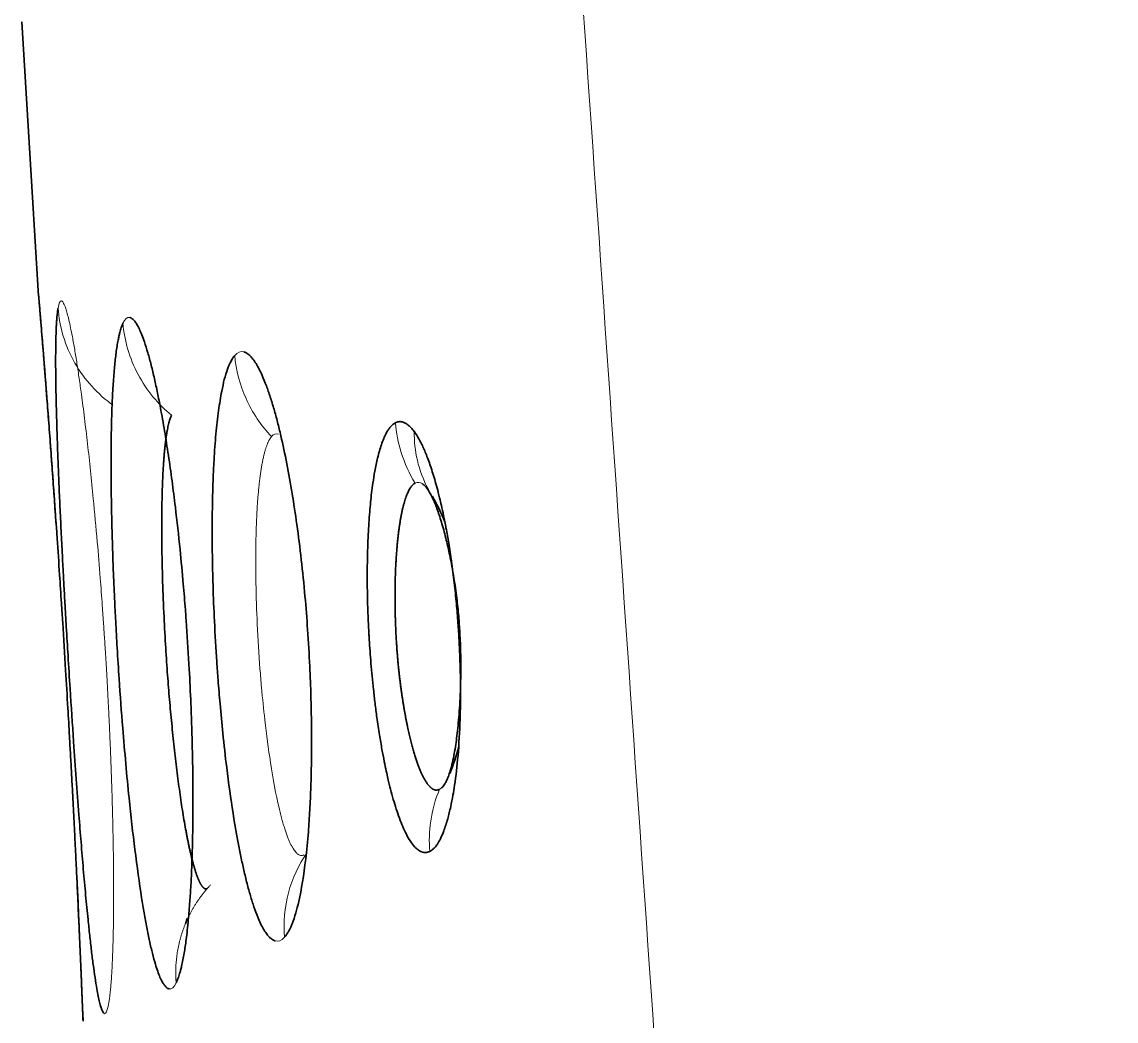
# Model space of a CAD drawing. Header units: inches. Extents: x -1096 to 3103, y -191 to 3207.
# Drawn here: x 3074.236 to 3078.336, y 1581.138 to 1584.881 of the extents above; entities that cross this region are included whole.
import ezdxf

# ---------------------------------------------------------------- set-up
doc = ezdxf.new("R2010")
doc.units = ezdxf.units.IN

msp = doc.modelspace()

# ---------------------------------------------------------------- linework, layer by layer
at = {"lineweight": 35}
for p, q in [((3074.2362, 1584.8811), (3074.299, 1583.8541)), ((3074.849, 1581.5025), (3074.8556, 1581.5224)), ((3074.4654, 1581.1381), (3074.4642, 1581.1676))]:
    msp.add_line(p, q, dxfattribs=at)
for start, end in [(23.2948, 28.1743), (338.9979, 343.832)]:
    msp.add_arc((3074.6732, 1582.5139), 1.25, start, end, dxfattribs=at)
at = {"lineweight": 13}
for points, knots in [([(3082.665, 1493.7042), (3082.6004, 1494.6346), (3082.4711, 1496.4949), (3082.2773, 1499.2845), (3082.0837, 1502.0724), (3081.8901, 1504.8587), (3081.6967, 1507.6432), (3081.5035, 1510.4261), (3081.3103, 1513.2073), (3081.1174, 1515.9868), (3080.9245, 1518.7646), (3080.7318, 1521.5408), (3080.5392, 1524.3152), (3080.3468, 1527.088), (3080.1545, 1529.8591), (3079.9623, 1532.6286), (3079.7703, 1535.3963), (3079.5785, 1538.1624), (3079.3867, 1540.9268), (3079.1952, 1543.6895), (3079.0037, 1546.4505), (3078.8124, 1549.2098), (3078.6213, 1551.9675), (3078.4303, 1554.7235), (3078.2395, 1557.4778), (3078.0488, 1560.2304), (3077.8583, 1562.9813), (3077.6679, 1565.7306), (3077.4776, 1568.4781), (3077.2876, 1571.224), (3077.0976, 1573.9683), (3076.9079, 1576.7108), (3076.7183, 1579.4516), (3076.5288, 1582.1908), (3076.3395, 1584.9283), (3076.1504, 1587.6641), (3075.9614, 1590.3983), (3075.7726, 1593.1307), (3075.5839, 1595.8615), (3075.3954, 1598.5906), (3075.2071, 1601.318), (3075.0816, 1603.1357), (3075.0189, 1604.0443)], [0, 0, 0, 0, 0.025296, 0.050577, 0.075843, 0.101093, 0.126328, 0.151549, 0.176754, 0.201943, 0.227118, 0.252277, 0.277422, 0.302551, 0.327664, 0.352763, 0.377847, 0.402915, 0.427968, 0.453006, 0.478029, 0.503036, 0.528029, 0.553006, 0.577968, 0.602915, 0.627846, 0.652763, 0.677664, 0.70255, 0.727421, 0.752277, 0.777118, 0.801943, 0.826753, 0.851548, 0.876328, 0.901093, 0.925842, 0.950577, 0.975296, 1, 1, 1, 1]), ([(3074.3717, 1583.8092), (3074.3767, 1583.7394), (3074.419, 1583.5963), (3074.5209, 1583.486), (3074.5772, 1583.4455)], [0, 0, 0, 0, 0.506112, 1, 1, 1, 1]), ([(3074.5593, 1581.1932), (3074.5596, 1581.1945), (3074.5602, 1581.1974), (3074.5612, 1581.2025), (3074.5622, 1581.2087), (3074.5634, 1581.2162), (3074.5647, 1581.2252), (3074.566, 1581.236), (3074.5675, 1581.2488), (3074.5699, 1581.2734), (3074.5728, 1581.3124), (3074.5758, 1581.3729), (3074.578, 1581.4387), (3074.5793, 1581.5072), (3074.5799, 1581.5685), (3074.58, 1581.6198), (3074.5799, 1581.659), (3074.5798, 1581.6844), (3074.5795, 1581.7219), (3074.5789, 1581.7762), (3074.5775, 1581.8537), (3074.5757, 1581.9299), (3074.5735, 1582.0041), (3074.571, 1582.0756), (3074.5684, 1582.1438), (3074.5657, 1582.2086), (3074.5629, 1582.2696), (3074.56, 1582.3265), (3074.5573, 1582.3792), (3074.5546, 1582.4275), (3074.5521, 1582.4713), (3074.5497, 1582.5107), (3074.5476, 1582.5455), (3074.5456, 1582.5758), (3074.5439, 1582.6015), (3074.5413, 1582.6404), (3074.5368, 1582.7056), (3074.5291, 1582.8094), (3074.5179, 1582.945), (3074.5056, 1583.0794), (3074.4933, 1583.2012), (3074.4822, 1583.302), (3074.4708, 1583.3983), (3074.4604, 1583.4791), (3074.4509, 1583.5464), (3074.4425, 1583.6025), (3074.434, 1583.6551), (3074.4253, 1583.7033), (3074.4175, 1583.742), (3074.4107, 1583.772), (3074.4047, 1583.7944), (3074.3993, 1583.8113), (3074.3947, 1583.8228), (3074.3909, 1583.8298), (3074.388, 1583.8335), (3074.3858, 1583.8354), (3074.3846, 1583.8358), (3074.3841, 1583.836)], [0, 0, 0, 0, 0.004871, 0.010578, 0.01712, 0.024496, 0.032707, 0.04175, 0.051625, 0.062329, 0.094589, 0.123218, 0.15516, 0.18238, 0.204891, 0.222679, 0.235716, 0.243991, 0.247499, 0.271695, 0.294713, 0.316538, 0.337157, 0.356565, 0.37478, 0.391814, 0.407679, 0.422379, 0.435915, 0.448289, 0.459502, 0.469554, 0.478448, 0.486184, 0.492762, 0.498184, 0.516133, 0.543052, 0.578986, 0.624001, 0.654391, 0.6855, 0.717302, 0.749771, 0.772746, 0.796758, 0.821822, 0.847959, 0.875186, 0.895512, 0.916051, 0.936799, 0.954889, 0.970256, 0.9829, 0.992817, 1, 1, 1, 1]), ([(3074.6149, 1583.752), (3074.6202, 1583.6872), (3074.6582, 1583.5548), (3074.7472, 1583.4485), (3074.7974, 1583.4074)], [0, 0, 0, 0, 0.504387, 1, 1, 1, 1]), ([(3075.0337, 1583.6314), (3075.0385, 1583.577), (3075.0673, 1583.465), (3075.1328, 1583.3686), (3075.1717, 1583.3278)], [0, 0, 0, 0, 0.494789, 1, 1, 1, 1]), ([(3075.636, 1583.3795), (3075.639, 1583.3421), (3075.6542, 1583.2628), (3075.6879, 1583.189), (3075.7096, 1583.1535)], [0, 0, 0, 0, 0.474728, 1, 1, 1, 1]), ([(3075.1717, 1583.3278), (3075.171, 1583.327), (3075.1697, 1583.3254), (3075.1677, 1583.3226), (3075.1657, 1583.3196), (3075.1637, 1583.3163), (3075.1618, 1583.3127), (3075.1599, 1583.3089), (3075.158, 1583.3048), (3075.1562, 1583.3005), (3075.1544, 1583.2958), (3075.1526, 1583.2909), (3075.1508, 1583.2858), (3075.1491, 1583.2804), (3075.1474, 1583.2747), (3075.1458, 1583.2687), (3075.1441, 1583.2625), (3075.1425, 1583.256), (3075.141, 1583.2493), (3075.1395, 1583.2423), (3075.138, 1583.2351), (3075.1365, 1583.2276), (3075.1351, 1583.2198), (3075.1337, 1583.2118), (3075.1324, 1583.2035), (3075.1311, 1583.195), (3075.1299, 1583.1863), (3075.1286, 1583.1773), (3075.1275, 1583.1681), (3075.1263, 1583.1586), (3075.1252, 1583.1489), (3075.1242, 1583.139), (3075.1231, 1583.1288), (3075.1222, 1583.1184), (3075.1212, 1583.1078), (3075.1204, 1583.097), (3075.1195, 1583.0859), (3075.1187, 1583.0747), (3075.118, 1583.0632), (3075.1173, 1583.0516), (3075.1166, 1583.0397), (3075.1144, 1582.9962), (3075.112, 1582.9123), (3075.1125, 1582.7764), (3075.1175, 1582.6217), (3075.1254, 1582.4891), (3075.1356, 1582.3694), (3075.1479, 1582.2486), (3075.1688, 1582.0888), (3075.1898, 1581.9768), (3075.2049, 1581.915), (3075.2103, 1581.8947), (3075.2156, 1581.8758), (3075.221, 1581.8585), (3075.2263, 1581.8426), (3075.2315, 1581.8283), (3075.2368, 1581.8153), (3075.2419, 1581.8038), (3075.2471, 1581.7937), (3075.2522, 1581.7849), (3075.2572, 1581.7774), (3075.2621, 1581.7712), (3075.267, 1581.7663), (3075.2718, 1581.7626), (3075.2765, 1581.76), (3075.2811, 1581.7586), (3075.2856, 1581.7582), (3075.29, 1581.7589), (3075.2929, 1581.7602), (3075.2944, 1581.7608)], [0, 0, 0, 0, 0.005972, 0.011955, 0.017951, 0.02396, 0.02998, 0.036012, 0.042055, 0.048111, 0.054177, 0.060255, 0.066344, 0.072444, 0.078555, 0.084677, 0.09081, 0.096952, 0.103106, 0.109269, 0.115443, 0.121626, 0.127819, 0.134022, 0.140234, 0.146455, 0.152686, 0.158926, 0.165175, 0.171432, 0.177698, 0.183972, 0.190255, 0.196546, 0.202844, 0.209151, 0.215465, 0.221787, 0.228116, 0.234452, 0.240795, 0.247145, 0.303261, 0.364171, 0.429645, 0.499403, 0.528824, 0.581401, 0.656184, 0.751772, 0.766496, 0.781024, 0.795358, 0.809499, 0.823451, 0.837216, 0.850794, 0.86419, 0.877403, 0.890438, 0.903295, 0.915977, 0.928485, 0.940822, 0.952989, 0.964989, 0.976822, 0.988492, 1, 1, 1, 1]), ([(3075.7065, 1583.346), (3075.7061, 1583.3102), (3075.7142, 1583.2342), (3075.7411, 1583.1635), (3075.7595, 1583.1296)], [0, 0, 0, 0, 0.475306, 1, 1, 1, 1]), ([(3075.7644, 1581.7739), (3075.7614, 1581.8112), (3075.7638, 1581.8916), (3075.7853, 1581.9688), (3075.8012, 1582.0067)], [0, 0, 0, 0, 0.47368, 1, 1, 1, 1]), ([(3075.2202, 1581.4521), (3075.2157, 1581.507), (3075.2204, 1581.5642), (3075.2494, 1581.6729), (3075.2737, 1581.7245), (3075.3048, 1581.7691)], [0, 0, 0, 0, 0.5, 0.5, 1, 1, 1, 1]), ([(3074.8141, 1581.2809), (3074.8138, 1581.2846), (3074.8132, 1581.2921), (3074.8128, 1581.3034), (3074.8126, 1581.3148), (3074.8126, 1581.3261), (3074.8129, 1581.3376), (3074.8135, 1581.349), (3074.8143, 1581.3604), (3074.8155, 1581.3719), (3074.8169, 1581.3833), (3074.8185, 1581.3948), (3074.8205, 1581.4062), (3074.8227, 1581.4175), (3074.8251, 1581.4288), (3074.8279, 1581.4401), (3074.8309, 1581.4513), (3074.8342, 1581.4624), (3074.8378, 1581.4734), (3074.8416, 1581.4844), (3074.8458, 1581.4952), (3074.8502, 1581.5059), (3074.8548, 1581.5165), (3074.8597, 1581.527), (3074.8648, 1581.5374), (3074.8702, 1581.5476), (3074.8758, 1581.5576), (3074.8817, 1581.5675), (3074.8877, 1581.5773), (3074.894, 1581.5868), (3074.9005, 1581.5962), (3074.9072, 1581.6054), (3074.914, 1581.6145), (3074.9211, 1581.6233), (3074.9283, 1581.6319), (3074.9357, 1581.6403), (3074.9408, 1581.6458), (3074.9433, 1581.6485)], [0, 0, 0, 0, 0.027908, 0.055946, 0.084105, 0.112377, 0.140752, 0.16922, 0.197774, 0.226402, 0.255097, 0.283849, 0.31265, 0.341491, 0.370364, 0.399263, 0.428179, 0.457105, 0.486037, 0.514968, 0.543893, 0.572806, 0.601702, 0.630574, 0.659415, 0.688216, 0.716971, 0.745671, 0.774306, 0.802869, 0.83135, 0.85974, 0.888029, 0.916209, 0.94427, 0.972204, 1, 1, 1, 1])]:
    msp.add_open_spline(points, degree=3, knots=knots, dxfattribs=at)
at = {"lineweight": 35}
for points, knots in [([(3074.4642, 1581.1676), (3074.4641, 1581.169), (3074.464, 1581.172), (3074.4638, 1581.1773), (3074.4635, 1581.1838), (3074.4632, 1581.1916), (3074.4628, 1581.2011), (3074.4624, 1581.2123), (3074.4619, 1581.2256), (3074.4608, 1581.2512), (3074.4592, 1581.2915), (3074.4566, 1581.3542), (3074.4536, 1581.4229), (3074.4505, 1581.4945), (3074.4476, 1581.5582), (3074.4451, 1581.611), (3074.4433, 1581.6505), (3074.4421, 1581.6752), (3074.4407, 1581.7056), (3074.4386, 1581.7477), (3074.4356, 1581.8084), (3074.4325, 1581.8709), (3074.4292, 1581.9351), (3074.4257, 1582.0006), (3074.4221, 1582.0674), (3074.4184, 1582.1354), (3074.4139, 1582.2162), (3074.4078, 1582.3218), (3074.3994, 1582.4645), (3074.3913, 1582.5964), (3074.3837, 1582.7153), (3074.3768, 1582.8213), (3074.3675, 1582.9583), (3074.358, 1583.0939), (3074.3491, 1583.2168), (3074.3416, 1583.319), (3074.3342, 1583.4162), (3074.3279, 1583.4977), (3074.3226, 1583.5655), (3074.3181, 1583.622), (3074.3139, 1583.675), (3074.31, 1583.7233), (3074.3069, 1583.762), (3074.3045, 1583.7919), (3074.3026, 1583.8141), (3074.3012, 1583.8308), (3074.3003, 1583.842), (3074.2997, 1583.8486), (3074.2994, 1583.8521), (3074.2993, 1583.8537), (3074.2993, 1583.854), (3074.2993, 1583.8541)], [0, 0, 0, 0, 0.004851, 0.010544, 0.017077, 0.024451, 0.032664, 0.041716, 0.051605, 0.062329, 0.094554, 0.123216, 0.155817, 0.183478, 0.20621, 0.223998, 0.236815, 0.244647, 0.247492, 0.265422, 0.283346, 0.301256, 0.319144, 0.336999, 0.354814, 0.372597, 0.390528, 0.417453, 0.453346, 0.498174, 0.516577, 0.543646, 0.579428, 0.623988, 0.65447, 0.68561, 0.717381, 0.749756, 0.77274, 0.796758, 0.821822, 0.847956, 0.875175, 0.895509, 0.91605, 0.936793, 0.954918, 0.970304, 0.982949, 0.99285, 1, 1, 1, 1]), ([(3074.3016, 1583.8247), (3074.3018, 1583.8232), (3074.3021, 1583.8197), (3074.3026, 1583.8135), (3074.3032, 1583.8057), (3074.304, 1583.7959), (3074.305, 1583.7839), (3074.3062, 1583.7693), (3074.3084, 1583.7427), (3074.3118, 1583.7018), (3074.3167, 1583.6405), (3074.3222, 1583.571), (3074.3285, 1583.4909), (3074.3353, 1583.4029), (3074.342, 1583.3134), (3074.3485, 1583.2247), (3074.3548, 1583.1385), (3074.36, 1583.0639), (3074.3632, 1583.018), (3074.3643, 1583.0025)], [0, 0, 0, 0, 0.016385, 0.036154, 0.059304, 0.085832, 0.115732, 0.148994, 0.185602, 0.281552, 0.367082, 0.46002, 0.552803, 0.645422, 0.737888, 0.812881, 0.887715, 0.962435, 1, 1, 1, 1]), ([(3074.3717, 1583.8092), (3074.3714, 1583.8077), (3074.3709, 1583.8044), (3074.37, 1583.7985), (3074.3691, 1583.791), (3074.3681, 1583.7817), (3074.3671, 1583.7702), (3074.3661, 1583.7562), (3074.3646, 1583.7305), (3074.3633, 1583.691), (3074.3626, 1583.6315), (3074.3628, 1583.5639), (3074.364, 1583.4859), (3074.3661, 1583.4), (3074.3688, 1583.3126), (3074.372, 1583.2258), (3074.3755, 1583.1414), (3074.3794, 1583.0538), (3074.3837, 1582.9634), (3074.3875, 1582.8891), (3074.3908, 1582.8267), (3074.3937, 1582.7714), (3074.3978, 1582.699), (3074.4029, 1582.6091), (3074.4093, 1582.5019), (3074.4184, 1582.3577), (3074.4318, 1582.1542), (3074.4458, 1581.9615), (3074.458, 1581.8064), (3074.4665, 1581.7055), (3074.4752, 1581.6081), (3074.4832, 1581.526), (3074.4905, 1581.4575), (3074.4969, 1581.4008), (3074.5036, 1581.3479), (3074.5103, 1581.2997), (3074.5165, 1581.2609), (3074.5221, 1581.2309), (3074.5271, 1581.2083), (3074.5318, 1581.1914), (3074.5359, 1581.1799), (3074.5393, 1581.1728), (3074.542, 1581.169), (3074.5442, 1581.1671), (3074.5454, 1581.1666), (3074.5459, 1581.1664)], [0, 0, 0, 0, 0.005494, 0.012115, 0.01986, 0.028729, 0.03872, 0.049829, 0.062052, 0.094151, 0.122729, 0.153801, 0.184823, 0.215792, 0.246711, 0.271794, 0.29682, 0.321805, 0.346754, 0.371667, 0.381839, 0.396331, 0.415138, 0.438248, 0.465644, 0.497302, 0.548712, 0.623102, 0.653082, 0.684066, 0.71606, 0.749093, 0.772387, 0.796618, 0.821777, 0.847855, 0.874829, 0.895219, 0.915809, 0.936603, 0.954502, 0.96979, 0.982469, 0.99254, 1, 1, 1, 1]), ([(3074.8141, 1581.2809), (3074.8147, 1581.2823), (3074.8162, 1581.2853), (3074.8185, 1581.2908), (3074.8212, 1581.2976), (3074.8242, 1581.3061), (3074.8275, 1581.3165), (3074.8311, 1581.3293), (3074.8369, 1581.3528), (3074.8441, 1581.3892), (3074.8525, 1581.4467), (3074.8596, 1581.5114), (3074.8653, 1581.5804), (3074.8691, 1581.6411), (3074.8715, 1581.6901), (3074.8729, 1581.7249), (3074.8744, 1581.7674), (3074.876, 1581.8243), (3074.8771, 1581.9036), (3074.8773, 1581.9861), (3074.8766, 1582.0712), (3074.8751, 1582.1518), (3074.8728, 1582.2369), (3074.8693, 1582.3361), (3074.8631, 1582.4665), (3074.8557, 1582.5846), (3074.848, 1582.6907), (3074.8401, 1582.7873), (3074.8279, 1582.9172), (3074.8136, 1583.0464), (3074.7988, 1583.1631), (3074.7852, 1583.2588), (3074.7707, 1583.3506), (3074.757, 1583.4278), (3074.7443, 1583.4924), (3074.7327, 1583.5461), (3074.7206, 1583.5966), (3074.708, 1583.643), (3074.6963, 1583.6803), (3074.6857, 1583.7094), (3074.6763, 1583.7313), (3074.6674, 1583.7481), (3074.6596, 1583.7596), (3074.653, 1583.7668), (3074.6478, 1583.7709), (3074.6437, 1583.7731), (3074.6414, 1583.7738), (3074.6405, 1583.774)], [0, 0, 0, 0, 0.005679, 0.012434, 0.020265, 0.029172, 0.039152, 0.050205, 0.062327, 0.094652, 0.123214, 0.158, 0.187168, 0.210728, 0.228653, 0.240913, 0.247497, 0.272601, 0.297685, 0.322728, 0.347701, 0.372604, 0.391847, 0.41921, 0.454671, 0.498201, 0.514895, 0.541397, 0.577751, 0.624024, 0.654257, 0.685314, 0.71717, 0.749799, 0.77284, 0.796886, 0.821949, 0.848052, 0.87521, 0.895528, 0.916063, 0.936811, 0.954812, 0.970135, 0.982776, 0.992733, 1, 1, 1, 1]), ([(3074.6149, 1583.752), (3074.6143, 1583.7507), (3074.613, 1583.7477), (3074.6109, 1583.7424), (3074.6085, 1583.7357), (3074.6058, 1583.7273), (3074.6029, 1583.7169), (3074.5999, 1583.7042), (3074.595, 1583.6808), (3074.5892, 1583.6446), (3074.5831, 1583.5897), (3074.5782, 1583.5272), (3074.5744, 1583.4548), (3074.5718, 1583.3748), (3074.5704, 1583.2873), (3074.5702, 1583.193), (3074.5713, 1583.0927), (3074.5735, 1582.9879), (3074.576, 1582.9033), (3074.5784, 1582.8366), (3074.5805, 1582.7839), (3074.5836, 1582.7154), (3074.5878, 1582.6311), (3074.5934, 1582.5309), (3074.6019, 1582.3966), (3074.616, 1582.2048), (3074.6358, 1581.9863), (3074.6598, 1581.7725), (3074.6791, 1581.6335), (3074.6943, 1581.5419), (3074.7042, 1581.4875), (3074.7146, 1581.4368), (3074.7254, 1581.3905), (3074.7357, 1581.3532), (3074.7451, 1581.324), (3074.7537, 1581.3019), (3074.7619, 1581.2851), (3074.7692, 1581.2736), (3074.7753, 1581.2663), (3074.7804, 1581.2621), (3074.7844, 1581.2599), (3074.7867, 1581.2592), (3074.7877, 1581.2589)], [0, 0, 0, 0, 0.005535, 0.012183, 0.019942, 0.028811, 0.038788, 0.049871, 0.062054, 0.094209, 0.122734, 0.153803, 0.184827, 0.215802, 0.246733, 0.278099, 0.30937, 0.340568, 0.371697, 0.382255, 0.396981, 0.415868, 0.438907, 0.466079, 0.497361, 0.548022, 0.623188, 0.68393, 0.749069, 0.772479, 0.79677, 0.821932, 0.847957, 0.874823, 0.895203, 0.915794, 0.936601, 0.954404, 0.969644, 0.982324, 0.992443, 1, 1, 1, 1]), ([(3075.2202, 1581.4521), (3075.2212, 1581.4531), (3075.2232, 1581.4555), (3075.2264, 1581.4598), (3075.2301, 1581.4652), (3075.2342, 1581.4719), (3075.2388, 1581.4804), (3075.2437, 1581.4907), (3075.2519, 1581.5099), (3075.2621, 1581.5401), (3075.2805, 1581.612), (3075.297, 1581.7125), (3075.3091, 1581.8365), (3075.3153, 1581.9283), (3075.3191, 1582.0156), (3075.3213, 1582.107), (3075.3218, 1582.191), (3075.3211, 1582.2734), (3075.3192, 1582.3615), (3075.3149, 1582.4747), (3075.3075, 1582.6007), (3075.2933, 1582.7815), (3075.2735, 1582.9549), (3075.249, 1583.1168), (3075.2289, 1583.2288), (3075.2102, 1583.3164), (3075.194, 1583.3826), (3075.1808, 1583.4313), (3075.1668, 1583.4772), (3075.152, 1583.5195), (3075.1381, 1583.5539), (3075.1252, 1583.581), (3075.1137, 1583.6017), (3075.1026, 1583.6177), (3075.0927, 1583.6291), (3075.0844, 1583.6365), (3075.0776, 1583.6411), (3075.0723, 1583.6437), (3075.0693, 1583.6447), (3075.068, 1583.6451)], [0, 0, 0, 0, 0.005759, 0.012569, 0.020429, 0.029339, 0.039298, 0.050303, 0.062353, 0.094825, 0.123265, 0.204929, 0.247428, 0.278823, 0.310177, 0.341444, 0.372596, 0.393012, 0.420777, 0.455872, 0.498271, 0.537025, 0.623967, 0.664109, 0.706062, 0.749764, 0.772822, 0.796879, 0.82195, 0.848056, 0.875213, 0.895506, 0.916041, 0.936812, 0.954675, 0.969928, 0.982569, 0.992595, 1, 1, 1, 1]), ([(3075.0337, 1583.6314), (3075.0328, 1583.6303), (3075.031, 1583.628), (3075.0279, 1583.6239), (3075.0244, 1583.6186), (3075.0205, 1583.6119), (3075.0163, 1583.6035), (3075.0117, 1583.5932), (3075.0042, 1583.5741), (3074.995, 1583.5441), (3074.9835, 1583.4928), (3074.9726, 1583.4263), (3074.9629, 1583.3394), (3074.9572, 1583.2617), (3074.9538, 1583.1962), (3074.9516, 1583.1408), (3074.9496, 1583.0615), (3074.9489, 1582.9741), (3074.9498, 1582.8735), (3074.9522, 1582.7655), (3074.9575, 1582.6309), (3074.9643, 1582.5117), (3074.9717, 1582.4083), (3074.979, 1582.3187), (3074.9896, 1582.2083), (3075.0053, 1582.0688), (3075.0275, 1581.9094), (3075.0499, 1581.7847), (3075.068, 1581.7019), (3075.08, 1581.6526), (3075.0927, 1581.6065), (3075.106, 1581.5643), (3075.1187, 1581.53), (3075.1306, 1581.5029), (3075.1415, 1581.4821), (3075.1519, 1581.466), (3075.1613, 1581.4546), (3075.1693, 1581.4471), (3075.1759, 1581.4425), (3075.1812, 1581.4398), (3075.1843, 1581.4388), (3075.1856, 1581.4383)], [0, 0, 0, 0, 0.005607, 0.012302, 0.020083, 0.028949, 0.0389, 0.049931, 0.062039, 0.09429, 0.122704, 0.164093, 0.205413, 0.246661, 0.2615, 0.282312, 0.30911, 0.346899, 0.371661, 0.408236, 0.450128, 0.497272, 0.518111, 0.546036, 0.581065, 0.623252, 0.683675, 0.749134, 0.772649, 0.796989, 0.822148, 0.848115, 0.87487, 0.895219, 0.915802, 0.936626, 0.954273, 0.969433, 0.982108, 0.992297, 1, 1, 1, 1]), ([(3074.9305, 1581.634), (3074.93, 1581.6338), (3074.929, 1581.6334), (3074.9275, 1581.6332), (3074.9259, 1581.6332), (3074.9244, 1581.6334), (3074.9228, 1581.6338), (3074.9213, 1581.6345), (3074.9197, 1581.6354), (3074.9182, 1581.6365), (3074.9166, 1581.6378), (3074.9151, 1581.6393), (3074.9135, 1581.641), (3074.912, 1581.6429), (3074.9104, 1581.645), (3074.9088, 1581.6473), (3074.9073, 1581.6497), (3074.9057, 1581.6524), (3074.9042, 1581.6552), (3074.9026, 1581.6582), (3074.9011, 1581.6614), (3074.8995, 1581.6648), (3074.898, 1581.6683), (3074.8964, 1581.672), (3074.8949, 1581.6758), (3074.8933, 1581.6798), (3074.8918, 1581.684), (3074.8903, 1581.6883), (3074.8887, 1581.6927), (3074.8872, 1581.6973), (3074.8857, 1581.702), (3074.8842, 1581.7069), (3074.8827, 1581.7119), (3074.8812, 1581.7171), (3074.8797, 1581.7223), (3074.8782, 1581.7277), (3074.8767, 1581.7332), (3074.8752, 1581.7388), (3074.8738, 1581.7446), (3074.8723, 1581.7504), (3074.8708, 1581.7564), (3074.8694, 1581.7625), (3074.8679, 1581.7686), (3074.8665, 1581.7749), (3074.8651, 1581.7812), (3074.8636, 1581.7877), (3074.8622, 1581.7942), (3074.8608, 1581.8009), (3074.8594, 1581.8076), (3074.858, 1581.8144), (3074.8567, 1581.8212), (3074.8553, 1581.8281), (3074.8539, 1581.8351), (3074.8526, 1581.8422), (3074.8475, 1581.8688), (3074.839, 1581.918), (3074.8275, 1581.995), (3074.8167, 1582.0771), (3074.8067, 1582.163), (3074.7975, 1582.2517), (3074.7892, 1582.3422), (3074.7816, 1582.4367), (3074.7745, 1582.5405), (3074.7682, 1582.6584), (3074.763, 1582.7903), (3074.76, 1582.9316), (3074.7601, 1583.0309), (3074.7612, 1583.0898), (3074.7617, 1583.1118), (3074.7624, 1583.1332), (3074.7631, 1583.1539), (3074.764, 1583.174), (3074.7649, 1583.1935), (3074.766, 1583.2123), (3074.7672, 1583.2304), (3074.7685, 1583.2477), (3074.7698, 1583.2644), (3074.7713, 1583.2803), (3074.7729, 1583.2955), (3074.7746, 1583.3099), (3074.7764, 1583.3235), (3074.7784, 1583.3363), (3074.7804, 1583.3482), (3074.7825, 1583.3594), (3074.7847, 1583.3696), (3074.787, 1583.379), (3074.7895, 1583.3876), (3074.792, 1583.3952), (3074.7946, 1583.4019), (3074.7965, 1583.4056), (3074.7974, 1583.4074)], [0, 0, 0, 0, 0.005385, 0.010743, 0.016075, 0.021379, 0.026657, 0.031908, 0.037132, 0.042331, 0.047503, 0.05265, 0.057771, 0.062867, 0.067937, 0.072983, 0.078003, 0.082999, 0.08797, 0.092916, 0.097838, 0.102736, 0.107609, 0.112459, 0.117284, 0.122086, 0.126864, 0.131618, 0.136349, 0.141057, 0.145741, 0.150403, 0.155041, 0.159656, 0.164247, 0.168814, 0.173358, 0.177878, 0.182373, 0.186844, 0.191291, 0.195713, 0.20011, 0.204483, 0.208831, 0.213154, 0.217452, 0.221726, 0.225974, 0.230197, 0.234395, 0.238568, 0.242716, 0.246838, 0.250935, 0.288681, 0.325823, 0.362396, 0.398404, 0.433842, 0.468715, 0.503056, 0.540782, 0.584789, 0.635038, 0.691409, 0.753762, 0.764457, 0.775149, 0.785841, 0.796532, 0.807223, 0.817915, 0.828606, 0.839297, 0.849989, 0.86068, 0.871371, 0.882062, 0.892754, 0.90345, 0.91415, 0.924857, 0.935573, 0.946299, 0.957033, 0.967773, 0.978515, 0.989258, 1, 1, 1, 1]), ([(3075.636, 1583.3795), (3075.6347, 1583.3787), (3075.6319, 1583.3771), (3075.6272, 1583.3738), (3075.6215, 1583.3689), (3075.615, 1583.3617), (3075.6078, 1583.3517), (3075.5999, 1583.3381), (3075.5916, 1583.3201), (3075.5808, 1583.2915), (3075.5695, 1583.2515), (3075.5591, 1583.202), (3075.5518, 1583.1575), (3075.5451, 1583.1075), (3075.5388, 1583.0444), (3075.5332, 1582.9594), (3075.5306, 1582.8749), (3075.5301, 1582.7997), (3075.5307, 1582.7412), (3075.532, 1582.6905), (3075.5336, 1582.6479), (3075.5352, 1582.6136), (3075.5366, 1582.5879), (3075.5383, 1582.559), (3075.5407, 1582.5233), (3075.5442, 1582.4772), (3075.5485, 1582.4291), (3075.5536, 1582.3791), (3075.5595, 1582.3274), (3075.5669, 1582.2706), (3075.5755, 1582.2127), (3075.5849, 1582.1579), (3075.5935, 1582.1127), (3075.601, 1582.0764), (3075.6073, 1582.0485), (3075.6142, 1582.0193), (3075.6226, 1581.9868), (3075.6334, 1581.9496), (3075.6448, 1581.9142), (3075.6571, 1581.8812), (3075.6701, 1581.8508), (3075.6844, 1581.823), (3075.698, 1581.8024), (3075.7099, 1581.7888), (3075.7186, 1581.7811), (3075.7253, 1581.7765), (3075.7291, 1581.7745), (3075.7307, 1581.7737)], [0, 0, 0, 0, 0.007927, 0.018047, 0.030341, 0.044774, 0.061331, 0.080032, 0.100901, 0.123961, 0.165411, 0.200215, 0.228296, 0.249582, 0.288168, 0.330442, 0.376231, 0.405367, 0.430757, 0.452472, 0.470562, 0.485045, 0.495918, 0.503183, 0.521674, 0.541199, 0.561766, 0.583382, 0.606044, 0.629763, 0.659938, 0.686474, 0.70932, 0.72842, 0.743728, 0.755212, 0.778105, 0.801942, 0.826697, 0.85234, 0.878837, 0.907003, 0.938891, 0.960077, 0.977306, 0.990609, 1, 1, 1, 1]), ([(3075.6698, 1583.3798), (3075.6688, 1583.3802), (3075.6667, 1583.3811), (3075.6637, 1583.3821), (3075.6608, 1583.3829), (3075.6578, 1583.3834), (3075.6549, 1583.3837), (3075.6521, 1583.3837), (3075.6493, 1583.3835), (3075.6465, 1583.3831), (3075.6438, 1583.3825), (3075.6412, 1583.3817), (3075.6386, 1583.3807), (3075.6368, 1583.3799), (3075.636, 1583.3795)], [0, 0, 0, 0, 0.087917, 0.174953, 0.261133, 0.346481, 0.43102, 0.514775, 0.597754, 0.67993, 0.761271, 0.841747, 0.921332, 1, 1, 1, 1]), ([(3075.7644, 1581.7739), (3075.7658, 1581.7747), (3075.7693, 1581.7766), (3075.7756, 1581.7809), (3075.7839, 1581.7887), (3075.7938, 1581.8017), (3075.8053, 1581.8217), (3075.8184, 1581.8522), (3075.8313, 1581.8924), (3075.8425, 1581.9384), (3075.851, 1581.9811), (3075.8609, 1582.0421), (3075.8716, 1582.134), (3075.8776, 1582.2388), (3075.8798, 1582.3343), (3075.8798, 1582.4098), (3075.8778, 1582.4908), (3075.8745, 1582.5632), (3075.8702, 1582.632), (3075.8642, 1582.7043), (3075.8562, 1582.7817), (3075.8465, 1582.8575), (3075.836, 1582.9261), (3075.8259, 1582.9831), (3075.8167, 1583.0299), (3075.8086, 1583.0671), (3075.802, 1583.0955), (3075.7952, 1583.1229), (3075.7876, 1583.1512), (3075.7786, 1583.1819), (3075.7697, 1583.2101), (3075.7608, 1583.2358), (3075.752, 1583.259), (3075.7433, 1583.2799), (3075.7328, 1583.3027), (3075.7193, 1583.3281), (3075.7049, 1583.3492), (3075.6924, 1583.3633), (3075.6833, 1583.3714), (3075.676, 1583.3765), (3075.6717, 1583.3788), (3075.6698, 1583.3798)], [0, 0, 0, 0, 0.008784, 0.022012, 0.039639, 0.061609, 0.087958, 0.118751, 0.157481, 0.190776, 0.218565, 0.240781, 0.300853, 0.366289, 0.389903, 0.429716, 0.465034, 0.493523, 0.521548, 0.55222, 0.585556, 0.621544, 0.652763, 0.680085, 0.70348, 0.722896, 0.738289, 0.749628, 0.76907, 0.788051, 0.806559, 0.824584, 0.842116, 0.859149, 0.875676, 0.903109, 0.936897, 0.957449, 0.974805, 0.988984, 1, 1, 1, 1]), ([(3075.8012, 1582.0067), (3075.8006, 1582.0064), (3075.7995, 1582.0058), (3075.7978, 1582.0051), (3075.7961, 1582.0045), (3075.7943, 1582.004), (3075.7925, 1582.0037), (3075.7907, 1582.0035), (3075.7888, 1582.0035), (3075.7869, 1582.0036), (3075.785, 1582.0039), (3075.7831, 1582.0043), (3075.7811, 1582.0049), (3075.7791, 1582.0058), (3075.7771, 1582.0067), (3075.775, 1582.0079), (3075.7729, 1582.0093), (3075.7708, 1582.0108), (3075.7687, 1582.0126), (3075.7665, 1582.0145), (3075.7643, 1582.0167), (3075.7621, 1582.0191), (3075.7599, 1582.0217), (3075.7576, 1582.0245), (3075.7553, 1582.0275), (3075.753, 1582.0308), (3075.7507, 1582.0343), (3075.7483, 1582.0381), (3075.746, 1582.0421), (3075.7436, 1582.0463), (3075.7412, 1582.0508), (3075.7388, 1582.0555), (3075.7363, 1582.0605), (3075.7339, 1582.0658), (3075.7314, 1582.0713), (3075.7289, 1582.0771), (3075.7264, 1582.0832), (3075.7239, 1582.0895), (3075.7214, 1582.0961), (3075.7189, 1582.103), (3075.7163, 1582.1102), (3075.7138, 1582.1176), (3075.7113, 1582.1254), (3075.7087, 1582.1334), (3075.7062, 1582.1417), (3075.7036, 1582.1503), (3075.7011, 1582.1592), (3075.6986, 1582.1684), (3075.6961, 1582.1779), (3075.6936, 1582.1876), (3075.6911, 1582.1977), (3075.6886, 1582.2081), (3075.6861, 1582.2187), (3075.6837, 1582.2296), (3075.6813, 1582.2409), (3075.6789, 1582.2524), (3075.6765, 1582.2642), (3075.6741, 1582.2763), (3075.6718, 1582.2887), (3075.6696, 1582.3014), (3075.6673, 1582.3144), (3075.6651, 1582.3276), (3075.663, 1582.3411), (3075.6609, 1582.3549), (3075.6588, 1582.369), (3075.6568, 1582.3834), (3075.6549, 1582.398), (3075.653, 1582.4129), (3075.6512, 1582.428), (3075.6495, 1582.4435), (3075.6478, 1582.4591), (3075.6462, 1582.475), (3075.6447, 1582.4911), (3075.6433, 1582.5075), (3075.642, 1582.524), (3075.6408, 1582.5406), (3075.6396, 1582.5575), (3075.6386, 1582.5744), (3075.6377, 1582.5915), (3075.6369, 1582.6087), (3075.6362, 1582.6259), (3075.6356, 1582.6432), (3075.6351, 1582.6605), (3075.6347, 1582.6778), (3075.6344, 1582.6952), (3075.6343, 1582.7125), (3075.6342, 1582.7298), (3075.6343, 1582.7471), (3075.6345, 1582.7644), (3075.6348, 1582.7815), (3075.6353, 1582.7986), (3075.6358, 1582.8156), (3075.6365, 1582.8324), (3075.6373, 1582.8491), (3075.6382, 1582.8657), (3075.6393, 1582.882), (3075.6405, 1582.8981), (3075.6418, 1582.9141), (3075.6432, 1582.9297), (3075.6448, 1582.9451), (3075.6465, 1582.9601), (3075.6484, 1582.9749), (3075.6503, 1582.9893), (3075.6524, 1583.0033), (3075.6547, 1583.0169), (3075.6571, 1583.03), (3075.6596, 1583.0427), (3075.6622, 1583.0549), (3075.665, 1583.0666), (3075.668, 1583.0777), (3075.671, 1583.0882), (3075.6743, 1583.0981), (3075.6776, 1583.1074), (3075.6811, 1583.1159), (3075.6848, 1583.1238), (3075.6885, 1583.1309), (3075.6925, 1583.1372), (3075.6965, 1583.1426), (3075.7008, 1583.1472), (3075.7051, 1583.151), (3075.7081, 1583.1526), (3075.7096, 1583.1535)], [0, 0, 0, 0, 0.004476, 0.009018, 0.013626, 0.018299, 0.023035, 0.027833, 0.032691, 0.037608, 0.042586, 0.047626, 0.052727, 0.057891, 0.06312, 0.068414, 0.073774, 0.0792, 0.084693, 0.090253, 0.09588, 0.101575, 0.107339, 0.113172, 0.119073, 0.125044, 0.131084, 0.137195, 0.143376, 0.149627, 0.155949, 0.162342, 0.168806, 0.175341, 0.181947, 0.188624, 0.195373, 0.202193, 0.209084, 0.216045, 0.223077, 0.230179, 0.237351, 0.244593, 0.251904, 0.259283, 0.266731, 0.274245, 0.281827, 0.289475, 0.297189, 0.304967, 0.31281, 0.320716, 0.328685, 0.336716, 0.344809, 0.352963, 0.361178, 0.369453, 0.377788, 0.386184, 0.394641, 0.40316, 0.411743, 0.420391, 0.429107, 0.437893, 0.446751, 0.45568, 0.464679, 0.473746, 0.482881, 0.492083, 0.501352, 0.510687, 0.520089, 0.529556, 0.539088, 0.548684, 0.558341, 0.568057, 0.577832, 0.58767, 0.597575, 0.607547, 0.617591, 0.627709, 0.637901, 0.648169, 0.658512, 0.66893, 0.679421, 0.689986, 0.700624, 0.711332, 0.722111, 0.732957, 0.74387, 0.754848, 0.76589, 0.776994, 0.788158, 0.799382, 0.810665, 0.822005, 0.833402, 0.844856, 0.856367, 0.867937, 0.879566, 0.891257, 0.903011, 0.914832, 0.926724, 0.93869, 0.95074, 0.962889, 0.975155, 0.987533, 1, 1, 1, 1]), ([(3075.7361, 1583.1516), (3075.7367, 1583.1513), (3075.7389, 1583.1498), (3075.7438, 1583.1458), (3075.7521, 1583.137), (3075.7637, 1583.1202), (3075.7752, 1583.098), (3075.7854, 1583.0739), (3075.7936, 1583.0523), (3075.802, 1583.0279), (3075.8104, 1583.0007), (3075.8186, 1582.9713), (3075.8284, 1582.9328), (3075.8411, 1582.8766), (3075.8545, 1582.8039), (3075.8656, 1582.7261), (3075.8729, 1582.6575), (3075.877, 1582.6007), (3075.8797, 1582.5439), (3075.8813, 1582.4741), (3075.8804, 1582.4004), (3075.8775, 1582.3352), (3075.8744, 1582.2875), (3075.8706, 1582.245), (3075.8664, 1582.2073), (3075.8617, 1582.1725), (3075.8561, 1582.1388), (3075.8494, 1582.1056), (3075.8419, 1582.0772), (3075.8345, 1582.0548), (3075.8276, 1582.0388), (3075.8213, 1582.0272), (3075.8157, 1582.0193), (3075.8109, 1582.0139), (3075.8079, 1582.0113), (3075.8066, 1582.0102)], [0, 0, 0, 0, 0.00502, 0.019494, 0.043435, 0.076901, 0.120014, 0.143395, 0.16738, 0.191953, 0.21709, 0.242764, 0.267552, 0.309587, 0.368553, 0.416637, 0.459241, 0.496325, 0.520473, 0.563099, 0.624391, 0.659172, 0.692032, 0.722902, 0.751723, 0.779008, 0.809081, 0.841887, 0.877369, 0.906222, 0.931652, 0.953713, 0.972448, 0.987885, 1, 1, 1, 1]), ([(3075.7307, 1581.7737), (3075.7316, 1581.7732), (3075.7336, 1581.7724), (3075.7365, 1581.7714), (3075.7394, 1581.7706), (3075.7423, 1581.77), (3075.7451, 1581.7697), (3075.7479, 1581.7696), (3075.7508, 1581.7698), (3075.7535, 1581.7702), (3075.7563, 1581.7708), (3075.759, 1581.7716), (3075.7617, 1581.7726), (3075.7635, 1581.7735), (3075.7644, 1581.7739)], [0, 0, 0, 0, 0.085545, 0.170635, 0.255295, 0.339549, 0.423419, 0.50693, 0.590098, 0.672905, 0.755323, 0.837327, 0.918894, 1, 1, 1, 1]), ([(3074.4399, 1581.7211), (3074.4405, 1581.7076), (3074.4445, 1581.6242), (3074.4491, 1581.5249), (3074.4533, 1581.4287), (3074.4558, 1581.3717), (3074.4581, 1581.3184), (3074.4601, 1581.2698), (3074.4617, 1581.2309), (3074.4629, 1581.2009), (3074.4638, 1581.1785), (3074.4645, 1581.1618), (3074.4649, 1581.1506), (3074.4652, 1581.1438), (3074.4653, 1581.1403), (3074.4654, 1581.1386), (3074.4654, 1581.1383), (3074.4654, 1581.1381)], [0, 0, 0, 0, 0.037645, 0.235638, 0.306064, 0.379608, 0.456241, 0.535932, 0.618613, 0.68049, 0.743227, 0.806842, 0.86122, 0.907721, 0.946352, 0.977114, 1, 1, 1, 1])]:
    msp.add_open_spline(points, degree=3, knots=knots, dxfattribs=at)
at = {"lineweight": 13}
for points in [[(3074.3841, 1583.836), (3074.3791, 1583.8367), (3074.3749, 1583.8279), (3074.3717, 1583.8092)], [(3074.6405, 1583.774), (3074.6312, 1583.7757), (3074.6226, 1583.7685), (3074.6149, 1583.752)], [(3075.068, 1583.6451), (3075.056, 1583.6482), (3075.0444, 1583.6437), (3075.0337, 1583.6314)], [(3075.1717, 1583.3278), (3075.1798, 1583.3373), (3075.1886, 1583.3402), (3075.1977, 1583.3369)], [(3075.7367, 1583.1521), (3075.7278, 1583.1568), (3075.7188, 1583.1574), (3075.7096, 1583.1535)], [(3075.8066, 1582.0102), (3075.8048, 1582.0088), (3075.803, 1582.0076), (3075.8012, 1582.0067)], [(3075.1856, 1581.4383), (3075.1975, 1581.4352), (3075.2091, 1581.4397), (3075.2202, 1581.4521)], [(3074.7877, 1581.2589), (3074.7969, 1581.2572), (3074.8058, 1581.2645), (3074.8141, 1581.2809)], [(3074.5459, 1581.1664), (3074.5508, 1581.1656), (3074.5553, 1581.1745), (3074.5593, 1581.1932)]]:
    msp.add_open_spline(points, degree=3, dxfattribs=at)

doc.saveas('drawing.dxf')
